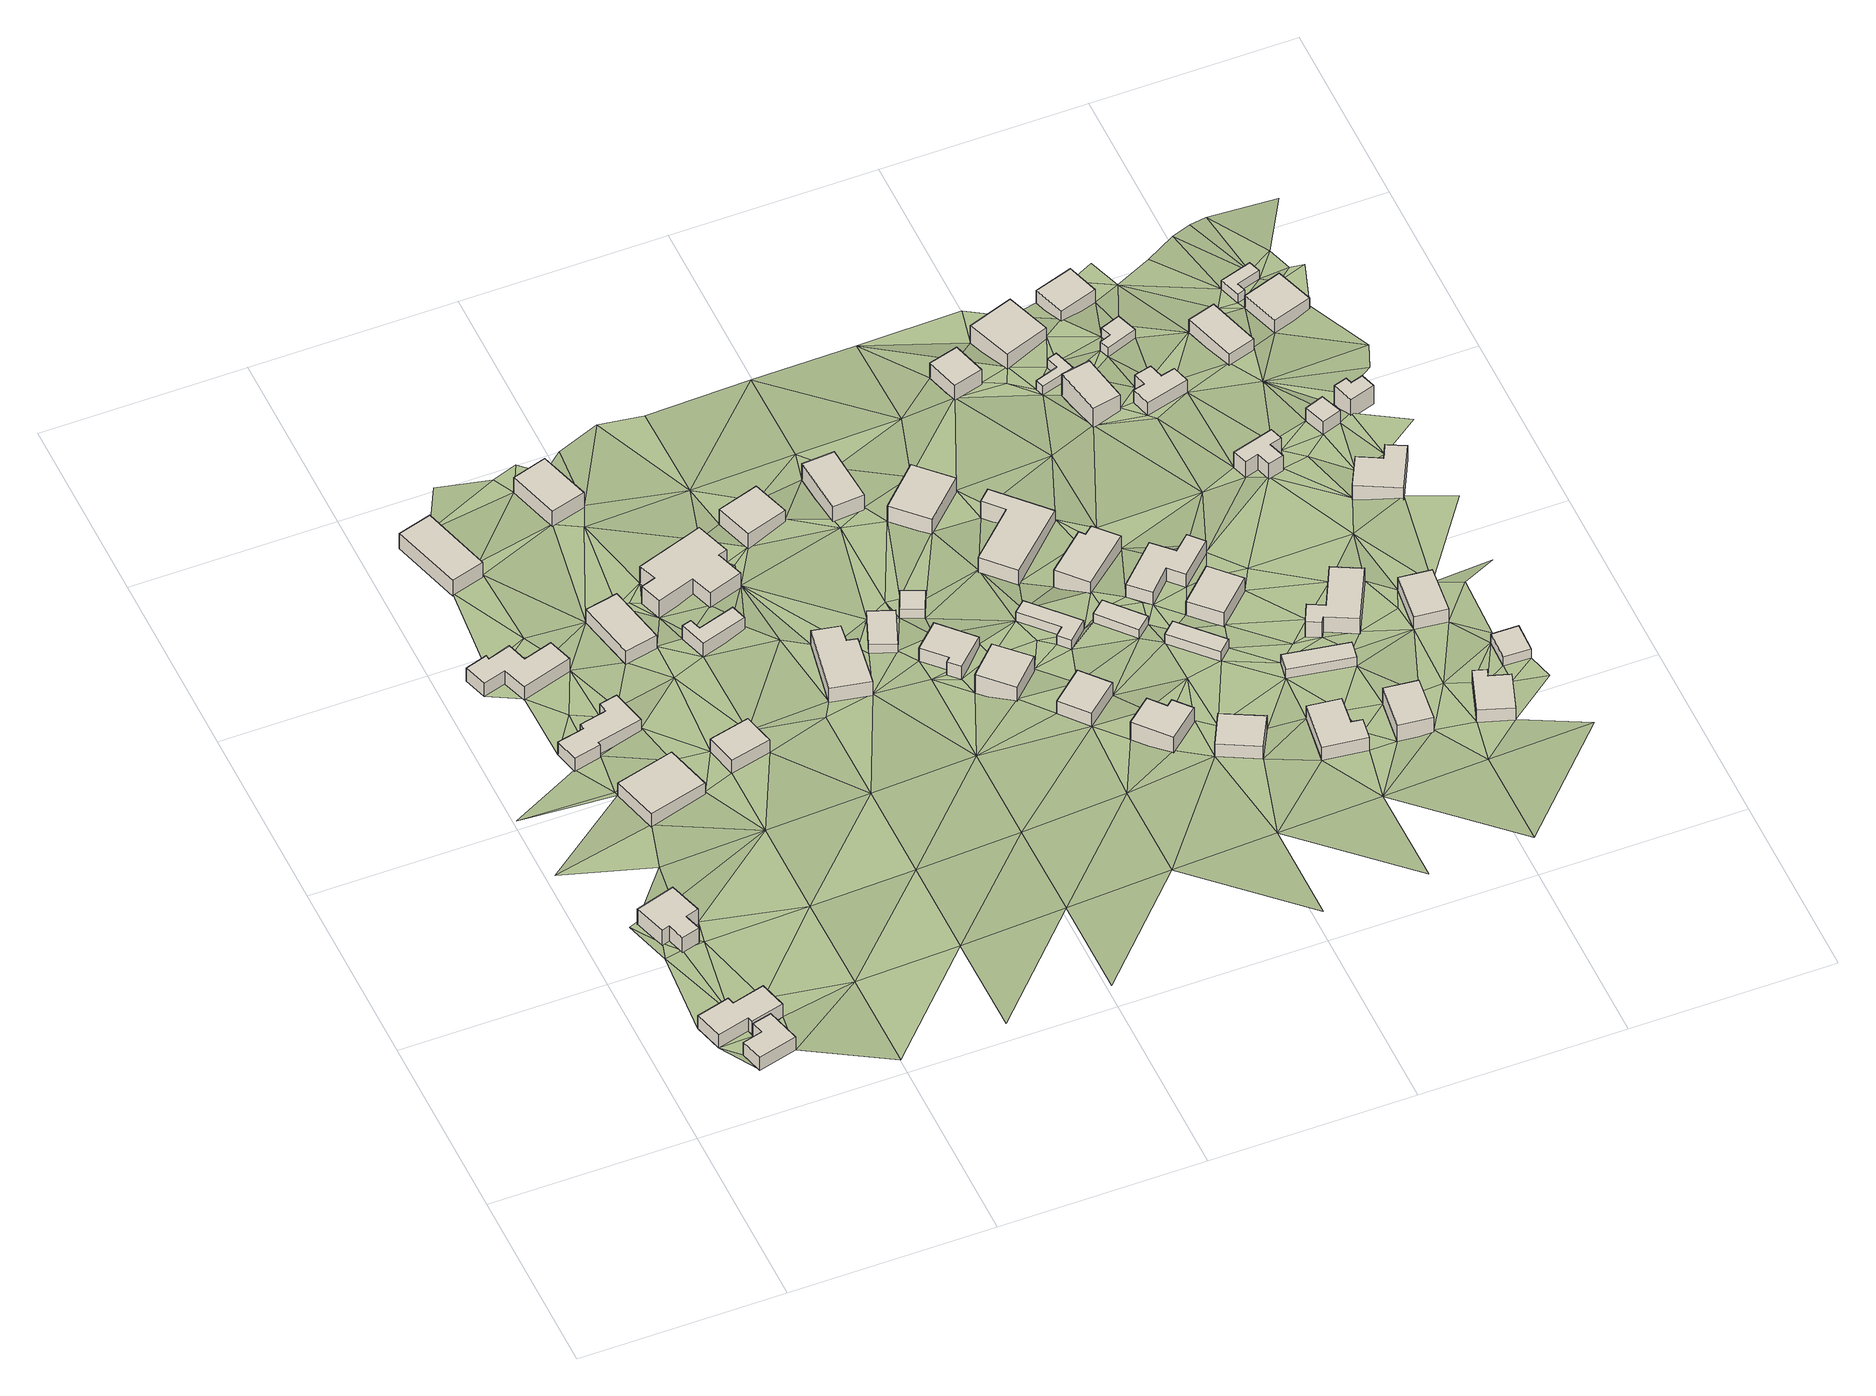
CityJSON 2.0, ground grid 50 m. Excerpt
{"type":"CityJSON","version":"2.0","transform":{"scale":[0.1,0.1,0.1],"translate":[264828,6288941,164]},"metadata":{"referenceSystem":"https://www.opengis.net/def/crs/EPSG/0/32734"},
"CityObjects":{
"building1":{"type":"Building","attributes":{"address":"Dove Lane Mamre 7347 Cape Town","building":"house","building:levels":"1","building_height":4.1,"roof_height":171.96,"ground_height":167.86,"plus_code":"4FRWFFP9+P8W"},"geometry":[{"type":"Solid","lod":"1","boundaries":[[[[0,1,2,3]],[[1,4,5,2]],[[4,6,7,5]],[[6,8,9,7]],[[8,10,11,9]],[[10,0,3,11]],[[3,2,5,7,9,11]],[[10,8,6,4,1,0]]]]}]},
"building2":{"type":"Building","attributes":{"address":"Dove Lane 7347 Cape Town","building":"house","building:levels":"1","building_height":4.1,"roof_height":171.96,"ground_height":167.86,"plus_code":"4FRWFFP9+Q8P"},"geometry":[{"type":"Solid","lod":"1","boundaries":[[[[12,13,14,15]],[[13,16,17,14]],[[16,18,19,17]],[[18,20,21,19]],[[20,22,23,21]],[[22,24,25,23]],[[24,26,27,25]],[[26,12,15,27]],[[15,14,17,19,21,23,25,27]],[[26,24,22,20,18,16,13,12]]]]}]},
"building3":{"type":"Building","attributes":{"address":"19 Enon Street Mamre 7347 Cape Town","building":"house","building:levels":"1","building_height":4.1,"roof_height":171.49,"ground_height":167.39,"plus_code":"4FRWFFP9+W83"},"geometry":[{"type":"Solid","lod":"1","boundaries":[[[[28,29,30,31]],[[29,32,33,30]],[[32,34,35,33]],[[34,36,37,35]],[[36,38,39,37]],[[38,40,41,39]],[[40,42,43,41]],[[42,28,31,43]],[[31,30,33,35,37,39,41,43]],[[42,40,38,36,34,32,29,28]]]]}]},
"building4":{"type":"Building","attributes":{"address":"41 Sand Street Mamre 7347 Cape Town","building":"house","building:levels":"1","building_height":4.1,"roof_height":169.41,"ground_height":165.31,"plus_code":"4FRWFFQ9+684"},"geometry":[{"type":"Solid","lod":"1","boundaries":[[[[44,45,46,47]],[[45,48,49,46]],[[48,50,51,49]],[[50,52,53,51]],[[52,54,55,53]],[[54,56,57,55]],[[56,58,59,57]],[[58,60,61,59]],[[60,62,63,61]],[[62,44,47,63]],[[47,46,49,51,53,55,57,59,61,63]],[[62,60,58,56,54,52,50,48,45,44]]]]}]},
"building5":{"type":"Building","attributes":{"address":"54 Enon Street Mamre 7347 Cape Town","building":"house","building:levels":"1","building_height":4.1,"roof_height":170.07,"ground_height":165.97,"plus_code":"4FRWFFQ9+29P"},"geometry":[{"type":"Solid","lod":"1","boundaries":[[[[64,65,66,67]],[[65,68,69,66]],[[68,70,71,69]],[[70,64,67,71]],[[67,66,69,71]],[[70,68,65,64]]]]}]},
"building6":{"type":"Building","attributes":{"address":"50 Acasia Street Mamre 7347 Cape Town","building":"house","building:levels":"1","building_height":4.1,"roof_height":169.56,"ground_height":165.46,"plus_code":"4FRWFFQ9+497"},"geometry":[{"type":"Solid","lod":"1","boundaries":[[[[72,73,74,75]],[[73,76,77,74]],[[76,78,79,77]],[[78,80,81,79]],[[80,82,83,81]],[[82,84,85,83]],[[84,86,87,85]],[[86,88,89,87]],[[88,90,91,89]],[[90,72,75,91]],[[75,74,77,79,81,83,85,87,89,91]],[[90,88,86,84,82,80,78,76,73,72]]]]}]},
"building7":{"type":"Building","attributes":{"address":"58 Sand Street Mamre 7347 Cape Town","building":"house","building:levels":"1","building_height":4.1,"roof_height":169.13,"ground_height":165.03,"plus_code":"4FRWFFQ9+88V"},"geometry":[{"type":"Solid","lod":"1","boundaries":[[[[92,93,94,95]],[[93,96,97,94]],[[96,98,99,97]],[[98,92,95,99]],[[95,94,97,99]],[[98,96,93,92]]]]}]},
"building8":{"type":"Building","attributes":{"address":"52 Enon Street Mamre 7347 Cape Town","building":"house","building:levels":"1","building_height":4.1,"roof_height":171.43,"ground_height":167.33,"plus_code":"4FRWFFQ9+3F3"},"geometry":[{"type":"Solid","lod":"1","boundaries":[[[[100,101,102,103]],[[101,104,105,102]],[[104,106,107,105]],[[106,100,103,107]],[[103,102,105,107]],[[106,104,101,100]]]]}]},
"building9":{"type":"Building","attributes":{"address":"39 Sand Street Mamre 7347 Cape Town","building":"house","building:levels":"1","building_height":4.1,"roof_height":170.27,"ground_height":166.17,"plus_code":"4FRWFFQ9+6C4"},"geometry":[{"type":"Solid","lod":"1","boundaries":[[[[108,109,110,111]],[[109,112,113,110]],[[112,114,115,113]],[[114,108,111,115]],[[111,110,113,115]],[[114,112,109,108]]]]}]},
"building10":{"type":"Building","attributes":{"address":"Mamre 7347 Cape Town","building":"house","building:levels":"1","building_height":4.1,"roof_height":169.81,"ground_height":165.71,"plus_code":"4FRWFFQ9+9C9"},"geometry":[{"type":"Solid","lod":"1","boundaries":[[[[116,117,118,119]],[[117,120,121,118]],[[120,122,123,121]],[[122,116,119,123]],[[119,118,121,123]],[[122,120,117,116]]]]}]},
"building11":{"type":"Building","attributes":{"building":"cabin","building:levels":"1","building_height":2.8,"roof_height":171.11,"ground_height":168.31,"plus_code":"4FRWFFQ9+5GF"},"geometry":[{"type":"Solid","lod":"1","boundaries":[[[[124,125,126,127]],[[125,128,129,126]],[[128,130,131,129]],[[130,132,133,131]],[[132,134,135,133]],[[134,124,127,135]],[[127,126,129,131,133,135]],[[134,132,130,128,125,124]]]]}]},
"building12":{"type":"Building","attributes":{"address":"37 Sand Street Mamre 7347 Cape Town","building":"house","building:levels":"1","building_height":4.1,"roof_height":171.67,"ground_height":167.57,"plus_code":"4FRWFFQ9+6GM"},"geometry":[{"type":"Solid","lod":"1","boundaries":[[[[136,137,138,139]],[[137,140,141,138]],[[140,142,143,141]],[[142,144,145,143]],[[144,146,147,145]],[[146,148,149,147]],[[148,150,151,149]],[[150,152,153,151]],[[152,154,155,153]],[[154,136,139,155]],[[139,138,141,143,145,147,149,151,153,155]],[[154,152,150,148,146,144,142,140,137,136]]]]}]},
"building13":{"type":"Building","attributes":{"address":"48 Enon Street Mamre 7347 Cape Town","building":"house","building:levels":"1","building_height":4.1,"roof_height":172.78,"ground_height":168.68,"plus_code":"4FRWFFQ9+3HQ"},"geometry":[{"type":"Solid","lod":"1","boundaries":[[[[156,157,158,159]],[[157,160,161,158]],[[160,162,163,161]],[[162,164,165,163]],[[164,166,167,165]],[[166,156,159,167]],[[159,158,161,163,165,167]],[[166,164,162,160,157,156]]]]}]},
"building14":{"type":"Building","attributes":{"building":"cabin","building:levels":"1","building_height":2.8,"roof_height":172.61,"ground_height":169.81,"plus_code":"4FRWFFQ9+4M6"},"geometry":[{"type":"Solid","lod":"1","boundaries":[[[[168,169,170,171]],[[169,172,173,170]],[[172,174,175,173]],[[174,168,171,175]],[[171,170,173,175]],[[174,172,169,168]]]]}]},
"building15":{"type":"Building","attributes":{"address":"35 Sand Street Mamre 7347 Cape Town","building":"house","building:levels":"1","building_height":4.1,"roof_height":171.67,"ground_height":167.57,"plus_code":"4FRWFFQ9+7JC"},"geometry":[{"type":"Solid","lod":"1","boundaries":[[[[176,177,178,179]],[[177,180,181,178]],[[180,182,183,181]],[[182,176,179,183]],[[179,178,181,183]],[[182,180,177,176]]]]}]},
"building16":{"type":"Building","attributes":{"address":"46 Enon Street Mamre 7347 Cape Town","building":"house","building:levels":"1","building_height":4.1,"roof_height":174.49,"ground_height":170.39,"plus_code":"4FRWFFQ9+3M9"},"geometry":[{"type":"Solid","lod":"1","boundaries":[[[[184,185,186,187]],[[185,188,189,186]],[[188,190,191,189]],[[190,192,193,191]],[[192,194,195,193]],[[194,184,187,195]],[[187,186,189,191,193,195]],[[194,192,190,188,185,184]]]]}]},
"building17":{"type":"Building","attributes":{"building":"cabin","building:levels":"1","building_height":2.8,"roof_height":172.61,"ground_height":169.81,"plus_code":"4FRWFFQ9+4MH"},"geometry":[{"type":"Solid","lod":"1","boundaries":[[[[196,197,198,199]],[[197,200,201,198]],[[200,202,203,201]],[[202,196,199,203]],[[199,198,201,203]],[[202,200,197,196]]]]}]},
"building18":{"type":"Building","attributes":{"address":"44 Enon Street Mamre 7347 Cape Town","building":"house","building:levels":"1","building_height":4.1,"roof_height":176.35,"ground_height":172.25,"plus_code":"4FRWFFQ9+2PG"},"geometry":[{"type":"Solid","lod":"1","boundaries":[[[[204,205,206,207]],[[205,208,209,206]],[[208,210,211,209]],[[210,204,207,211]],[[207,206,209,211]],[[210,208,205,204]]]]}]},
"building19":{"type":"Building","attributes":{"address":"42 Enon Street Mamre 7347 Cape Town","building":"house","building:levels":"1","building_height":4.1,"roof_height":176.69,"ground_height":172.59,"plus_code":"4FRWFFP9+XQ8"},"geometry":[{"type":"Solid","lod":"1","boundaries":[[[[212,213,214,215]],[[213,216,217,214]],[[216,218,219,217]],[[218,212,215,219]],[[215,214,217,219]],[[218,216,213,212]]]]}]},
"building20":{"type":"Building","attributes":{"address":"33 Sand Street Mamre 7347 Cape Town","building":"house","building:levels":"1","building_height":4.1,"roof_height":173.09,"ground_height":168.99,"plus_code":"4FRWFFQ9+7MH"},"geometry":[{"type":"Solid","lod":"1","boundaries":[[[[220,221,222,223]],[[221,224,225,222]],[[224,226,227,225]],[[226,220,223,227]],[[223,222,225,227]],[[226,224,221,220]]]]}]},
"building21":{"type":"Building","attributes":{"address":"40 Enon Street Mamre 7347 Cape Town","building":"house","building:levels":"1","building_height":4.1,"roof_height":178.17,"ground_height":174.07,"plus_code":"4FRWFFP9+WR8"},"geometry":[{"type":"Solid","lod":"1","boundaries":[[[[228,229,230,231]],[[229,232,233,230]],[[232,234,235,233]],[[234,236,237,235]],[[236,238,239,237]],[[238,228,231,239]],[[231,230,233,235,237,239]],[[238,236,234,232,229,228]]]]}]},
"building22":{"type":"Building","attributes":{"building":"cabin","building:levels":"1","building_height":2.8,"roof_height":175.05,"ground_height":172.25,"plus_code":"4FRWFFQ9+3Q5"},"geometry":[{"type":"Solid","lod":"1","boundaries":[[[[240,241,242,243]],[[241,244,245,242]],[[244,246,247,245]],[[246,248,249,247]],[[248,250,251,249]],[[250,240,243,251]],[[243,242,245,247,249,251]],[[250,248,246,244,241,240]]]]}]},
"building23":{"type":"Building","attributes":{"address":"53 Goedverwacht Street Mamre 7347 Cape Town","building":"house","building:levels":"1","building_height":4.1,"roof_height":173.98,"ground_height":169.88,"plus_code":"4FRWFFQ9+6QC"},"geometry":[{"type":"Solid","lod":"1","boundaries":[[[[252,253,254,255]],[[253,256,257,254]],[[256,258,259,257]],[[258,252,255,259]],[[255,254,257,259]],[[258,256,253,252]]]]}]},
"building24":{"type":"Building","attributes":{"address":"38 Enon Street Mamre 7347 Cape Town","building":"house","building:levels":"1","building_height":4.1,"roof_height":178.16,"ground_height":174.06,"plus_code":"4FRWFFP9+VVH"},"geometry":[{"type":"Solid","lod":"1","boundaries":[[[[260,261,262,263]],[[261,264,265,262]],[[264,266,267,265]],[[266,260,263,267]],[[263,262,265,267]],[[266,264,261,260]]]]}]},
"building25":{"type":"Building","attributes":{"address":"51 Goedverwacht Street Mamre 7347 Cape Town","building":"house","building:levels":"1","building_height":4.1,"roof_height":175.29,"ground_height":171.19,"plus_code":"4FRWFFQ9+5R2"},"geometry":[{"type":"Solid","lod":"1","boundaries":[[[[268,269,270,271]],[[269,272,273,270]],[[272,274,275,273]],[[274,276,277,275]],[[276,278,279,277]],[[278,268,271,279]],[[271,270,273,275,277,279]],[[278,276,274,272,269,268]]]]}]},
"building26":{"type":"Building","attributes":{"building":"cabin","building:levels":"1","building_height":2.8,"roof_height":176.56,"ground_height":173.76,"plus_code":"4FRWFFQ9+2VJ"},"geometry":[{"type":"Solid","lod":"1","boundaries":[[[[280,281,282,283]],[[281,284,285,282]],[[284,286,287,285]],[[286,280,283,287]],[[283,282,285,287]],[[286,284,281,280]]]]}]},
"building27":{"type":"Building","attributes":{"address":"49 Goedverwacht Street Mamre 7347 Cape Town","building":"house","building:levels":"1","building_height":4.1,"roof_height":176.6,"ground_height":172.5,"plus_code":"4FRWFFQ9+4V2"},"geometry":[{"type":"Solid","lod":"1","boundaries":[[[[288,289,290,291]],[[289,292,293,290]],[[292,294,295,293]],[[294,296,297,295]],[[296,298,299,297]],[[298,288,291,299]],[[291,290,293,295,297,299]],[[298,296,294,292,289,288]]]]}]},
"building28":{"type":"Building","attributes":{"building":"cabin","building:levels":"1","building_height":2.8,"roof_height":176.87,"ground_height":174.07,"plus_code":"4FRWFFP9+XWJ"},"geometry":[{"type":"Solid","lod":"1","boundaries":[[[[300,301,302,303]],[[301,304,305,302]],[[304,306,307,305]],[[306,300,303,307]],[[303,302,305,307]],[[306,304,301,300]]]]}]},
"building29":{"type":"Building","attributes":{"address":"36 Enon Street Mamre 7347 Cape Town","building":"house","building:levels":"1","building_height":4.1,"roof_height":179.14,"ground_height":175.04,"plus_code":"4FRWFFP9+VX4"},"geometry":[{"type":"Solid","lod":"1","boundaries":[[[[308,309,310,311]],[[309,312,313,310]],[[312,314,315,313]],[[314,316,317,315]],[[316,318,319,317]],[[318,308,311,319]],[[311,310,313,315,317,319]],[[318,316,314,312,309,308]]]]}]},
"building30":{"type":"Building","attributes":{"address":"47 Goedverwacht Street Mamre 7347 Cape Town","building":"house","building:levels":"1","building_height":4.1,"roof_height":177.86,"ground_height":173.76,"plus_code":"4FRWFFQ9+3W7"},"geometry":[{"type":"Solid","lod":"1","boundaries":[[[[320,321,322,323]],[[321,324,325,322]],[[324,326,327,325]],[[326,328,329,327]],[[328,330,331,329]],[[330,332,333,331]],[[332,334,335,333]],[[334,320,323,335]],[[323,322,325,327,329,331,333,335]],[[334,332,330,328,326,324,321,320]]]]}]},
"building31":{"type":"Building","attributes":{"address":"45 Goedverwacht Street Mamre 7347 Cape Town","building":"house","building:levels":"1","building_height":4.1,"roof_height":178.25,"ground_height":174.15,"plus_code":"4FRWFFQ9+2WH"},"geometry":[{"type":"Solid","lod":"1","boundaries":[[[[336,337,338,339]],[[337,340,341,338]],[[340,342,343,341]],[[342,336,339,343]],[[339,338,341,343]],[[342,340,337,336]]]]}]},
"building32":{"type":"Building","attributes":{"address":"31 Sand Street Mamre 7347 Cape Town","building":"house","building:levels":"1","building_height":4.1,"roof_height":173.49,"ground_height":169.39,"plus_code":"4FRWFFQ9+8VJ"},"geometry":[{"type":"Solid","lod":"1","boundaries":[[[[344,345,346,347]],[[345,348,349,346]],[[348,350,351,349]],[[350,344,347,351]],[[347,346,349,351]],[[350,348,345,344]]]]}]},
"building33":{"type":"Building","attributes":{"building":"cabin","building:levels":"1","building_height":2.8,"roof_height":177.44,"ground_height":174.64,"plus_code":"4FRWFFPC+W2C"},"geometry":[{"type":"Solid","lod":"1","boundaries":[[[[352,353,354,355]],[[353,356,357,354]],[[356,358,359,357]],[[358,352,355,359]],[[355,354,357,359]],[[358,356,353,352]]]]}]},
"building34":{"type":"Building","attributes":{"address":"34 Enon Street Mamre 7347 Cape Town","building":"house","building:levels":"1","building_height":4.1,"roof_height":180.25,"ground_height":176.15,"plus_code":"4FRWFFPC+R2X"},"geometry":[{"type":"Solid","lod":"1","boundaries":[[[[360,361,362,363]],[[361,364,365,362]],[[364,366,367,365]],[[366,360,363,367]],[[363,362,365,367]],[[366,364,361,360]]]]}]},
"building35":{"type":"Building","attributes":{"building":"cabin","building:levels":"1","building_height":2.8,"roof_height":172.19,"ground_height":169.39,"plus_code":"4FRWFFQ9+8W5"},"geometry":[{"type":"Solid","lod":"1","boundaries":[[[[368,369,370,371]],[[369,372,373,370]],[[372,374,375,373]],[[374,376,377,375]],[[376,378,379,377]],[[378,368,371,379]],[[371,370,373,375,377,379]],[[378,376,374,372,369,368]]]]}]},
"building36":{"type":"Building","attributes":{"address":"43 Goedverwacht Street Mamre 7347 Cape Town","building":"house","building:levels":"1","building_height":4.1,"roof_height":179.54,"ground_height":175.44,"plus_code":"4FRWFFPC+X36"},"geometry":[{"type":"Solid","lod":"1","boundaries":[[[[380,381,382,383]],[[381,384,385,382]],[[384,386,387,385]],[[386,388,389,387]],[[388,390,391,389]],[[390,392,393,391]],[[392,394,395,393]],[[394,380,383,395]],[[383,382,385,387,389,391,393,395]],[[394,392,390,388,386,384,381,380]]]]}]},
"building37":{"type":"Building","attributes":{"address":"29 Sand Street Mamre 7347 Cape Town","building":"house","building:levels":"1","building_height":4.1,"roof_height":173.49,"ground_height":169.39,"plus_code":"4FRWFFQ9+9W7"},"geometry":[{"type":"Solid","lod":"1","boundaries":[[[[396,397,398,399]],[[397,400,401,398]],[[400,402,403,401]],[[402,396,399,403]],[[399,398,401,403]],[[402,400,397,396]]]]}]},
"building38":{"type":"Building","attributes":{"address":"38 Lord Caledon Street Mamre 7347 Cape Town","building":"house","building:levels":"1","building_height":4.1,"roof_height":176.28,"ground_height":172.18,"plus_code":"4FRWFFQ9+7X6"},"geometry":[{"type":"Solid","lod":"1","boundaries":[[[[404,405,406,407]],[[405,408,409,406]],[[408,410,411,409]],[[410,404,407,411]],[[407,406,409,411]],[[410,408,405,404]]]]}]},
"building39":{"type":"Building","attributes":{"address":"32 Enon Street Mamre 7347 Cape Town","building":"house","building:levels":"1","building_height":4.1,"roof_height":180.25,"ground_height":176.15,"plus_code":"4FRWFFPC+R4G"},"geometry":[{"type":"Solid","lod":"1","boundaries":[[[[412,413,414,415]],[[413,416,417,414]],[[416,418,419,417]],[[418,420,421,419]],[[420,422,423,421]],[[422,412,415,423]],[[415,414,417,419,421,423]],[[422,420,418,416,413,412]]]]}]},
"building40":{"type":"Building","attributes":{"address":"36 Lord Caledon Street Mamre 7347 Cape Town","building":"house","building:levels":"1","building_height":4.1,"roof_height":176.28,"ground_height":172.18,"plus_code":"4FRWFFQC+723"},"geometry":[{"type":"Solid","lod":"1","boundaries":[[[[424,425,426,427]],[[425,428,429,426]],[[428,430,431,429]],[[430,432,433,431]],[[432,434,435,433]],[[434,436,437,435]],[[436,438,439,437]],[[438,424,427,439]],[[427,426,429,431,433,435,437,439]],[[438,436,434,432,430,428,425,424]]]]}]},
"building41":{"type":"Building","attributes":{"address":"41 Goedverwacht Street Mamre 7347 Cape Town","building":"house","building:levels":"1","building_height":4.1,"roof_height":179.54,"ground_height":175.44,"plus_code":"4FRWFFPC+W4V"},"geometry":[{"type":"Solid","lod":"1","boundaries":[[[[440,441,442,443]],[[441,444,445,442]],[[444,446,447,445]],[[446,440,443,447]],[[443,442,445,447]],[[446,444,441,440]]]]}]},
"building42":{"type":"Building","attributes":{"address":"39 Lord Caledon Street Mamre 7347 Cape Town","building":"house","building:levels":"1","building_height":4.1,"roof_height":178.28,"ground_height":174.18,"plus_code":"4FRWFFQC+43R"},"geometry":[{"type":"Solid","lod":"1","boundaries":[[[[448,449,450,451]],[[449,452,453,450]],[[452,454,455,453]],[[454,456,457,455]],[[456,458,459,457]],[[458,460,461,459]],[[460,462,463,461]],[[462,448,451,463]],[[451,450,453,455,457,459,461,463]],[[462,460,458,456,454,452,449,448]]]]}]},
"building43":{"type":"Building","attributes":{"address":"27 Sand Street Mamre 7347 Cape Town","building":"house","building:levels":"1","building_height":4.1,"roof_height":173.21,"ground_height":169.11,"plus_code":"4FRWFFQ9+9XG"},"geometry":[{"type":"Solid","lod":"1","boundaries":[[[[464,465,466,467]],[[465,468,469,466]],[[468,470,471,469]],[[470,464,467,471]],[[467,466,469,471]],[[470,468,465,464]]]]}]},
"building44":{"type":"Building","attributes":{"building":"cabin","building:levels":"1","building_height":2.8,"roof_height":173.47,"ground_height":170.67,"plus_code":"4FRWFFQC+82C"},"geometry":[{"type":"Solid","lod":"1","boundaries":[[[[472,473,474,475]],[[473,476,477,474]],[[476,478,479,477]],[[478,480,481,479]],[[480,482,483,481]],[[482,472,475,483]],[[475,474,477,479,481,483]],[[482,480,478,476,473,472]]]]}]},
"building45":{"type":"Building","attributes":{"building":"cabin","building:levels":"1","building_height":2.8,"roof_height":180.48,"ground_height":177.68,"plus_code":"4FRWFFPC+V57"},"geometry":[{"type":"Solid","lod":"1","boundaries":[[[[484,485,486,487]],[[485,488,489,486]],[[488,490,491,489]],[[490,484,487,491]],[[487,486,489,491]],[[490,488,485,484]]]]}]},
"building46":{"type":"Building","attributes":{"address":"32 Goedverwacht Street Mamre 7347 Cape Town","building":"house","building:levels":"1","building_height":4.1,"roof_height":178.73,"ground_height":174.63,"plus_code":"4FRWFFQC+35J"},"geometry":[{"type":"Solid","lod":"1","boundaries":[[[[492,493,494,495]],[[493,496,497,494]],[[496,498,499,497]],[[498,500,501,499]],[[500,502,503,501]],[[502,492,495,503]],[[495,494,497,499,501,503]],[[502,500,498,496,493,492]]]]}]},
"building47":{"type":"Building","attributes":{"address":"34 Lord Caledon Street Mamre 7347 Cape Town","building":"house","building:levels":"1","building_height":4.1,"roof_height":176.34,"ground_height":172.24,"plus_code":"4FRWFFQC+73Q"},"geometry":[{"type":"Solid","lod":"1","boundaries":[[[[504,505,506,507]],[[505,508,509,506]],[[508,510,511,509]],[[510,504,507,511]],[[507,506,509,511]],[[510,508,505,504]]]]}]},
"building48":{"type":"Building","attributes":{"address":"Mamre 7347 Cape Town","building":"yes","building:levels":"1","building_height":4.1,"roof_height":178.28,"ground_height":174.18,"plus_code":"4FRWFFQC+548"},"geometry":[{"type":"Solid","lod":"1","boundaries":[[[[512,513,514,515]],[[513,516,517,514]],[[516,518,519,517]],[[518,512,515,519]],[[515,514,517,519]],[[518,516,513,512]]]]}]},
"building49":{"type":"Building","attributes":{"address":"Lord Caledon Street Mamre 7347 Cape Town","building":"house","building:levels":"1","building_height":4.1,"roof_height":179.54,"ground_height":175.44,"plus_code":"4FRWFFQC+55F"},"geometry":[{"type":"Solid","lod":"1","boundaries":[[[[520,521,522,523]],[[521,524,525,522]],[[524,526,527,525]],[[526,528,529,527]],[[528,530,531,529]],[[530,520,523,531]],[[523,522,525,527,529,531]],[[530,528,526,524,521,520]]]]}]},
"building50":{"type":"Building","attributes":{"building":"cabin","building:levels":"1","building_height":2.8,"roof_height":175.04,"ground_height":172.24,"plus_code":"4FRWFFQC+84G"},"geometry":[{"type":"Solid","lod":"1","boundaries":[[[[532,533,534,535]],[[533,536,537,534]],[[536,538,539,537]],[[538,540,541,539]],[[540,542,543,541]],[[542,532,535,543]],[[535,534,537,539,541,543]],[[542,540,538,536,533,532]]]]}]},
"building51":{"type":"Building","attributes":{"address":"32 Lord Caledon Street Mamre 7347 Cape Town","building":"house","building:levels":"1","building_height":4.1,"roof_height":176.34,"ground_height":172.24,"plus_code":"4FRWFFQC+75R"},"geometry":[{"type":"Solid","lod":"1","boundaries":[[[[544,545,546,547]],[[545,548,549,546]],[[548,550,551,549]],[[550,544,547,551]],[[547,546,549,551]],[[550,548,545,544]]]]}]},
"terrain1":{"type":"TINRelief","geometry":[{"type":"CompositeSurface","lod":"1","boundaries":[[[10,13,552]],[[6,13,10]],[[13,6,16]],[[553,12,26]],[[6,10,8]],[[16,6,18]],[[554,553,555]],[[4,18,6]],[[556,553,26]],[[557,554,555]],[[555,553,556]],[[22,26,24]],[[558,555,556]],[[20,18,4]],[[26,559,556]],[[4,1,20]],[[22,559,26]],[[556,559,560]],[[561,560,562]],[[559,562,560]],[[34,563,557]],[[564,563,565]],[[1,566,20]],[[566,22,20]],[[564,565,68]],[[567,568,569]],[[1,570,566]],[[569,568,68]],[[571,559,22]],[[559,571,562]],[[572,34,562]],[[571,22,566]],[[563,34,572]],[[573,567,569]],[[574,575,58]],[[80,78,82]],[[576,574,82]],[[572,565,563]],[[78,576,82]],[[577,578,579]],[[580,569,68]],[[562,571,572]],[[573,569,580]],[[570,581,566]],[[576,78,73]],[[582,573,583]],[[578,584,579]],[[585,574,576]],[[579,584,586]],[[73,78,76]],[[565,572,587]],[[578,588,589]],[[585,576,73]],[[583,573,580]],[[578,589,584]],[[585,73,72]],[[584,590,586]],[[571,566,591]],[[104,580,587]],[[106,587,572]],[[104,583,580]],[[584,589,112]],[[592,585,72]],[[589,585,112]],[[106,104,587]],[[593,93,590]],[[112,590,584]],[[581,591,566]],[[583,594,72]],[[572,571,595]],[[112,585,592]],[[583,104,594]],[[572,100,106]],[[592,72,594]],[[593,590,596]],[[593,122,93]],[[591,595,571]],[[101,594,104]],[[590,112,596]],[[597,598,93]],[[595,100,572]],[[592,594,599]],[[581,600,601]],[[597,93,122]],[[593,596,122]],[[101,124,594]],[[594,124,599]],[[112,109,602]],[[136,109,599]],[[596,112,602]],[[603,101,100]],[[124,134,599]],[[136,604,109]],[[599,134,136]],[[605,591,581]],[[109,604,150]],[[136,154,604]],[[603,100,595]],[[154,150,604]],[[136,134,132]],[[150,602,109]],[[606,597,122]],[[154,152,150]],[[124,101,607]],[[603,608,101]],[[609,136,132]],[[601,605,581]],[[610,596,602]],[[606,122,120]],[[132,130,611]],[[612,595,591]],[[101,608,607]],[[613,136,609]],[[132,611,609]],[[607,614,124]],[[603,595,615]],[[616,602,150]],[[617,120,610]],[[612,591,605]],[[603,615,608]],[[618,609,611]],[[618,611,614]],[[602,619,610]],[[612,615,595]],[[608,166,607]],[[614,607,618]],[[601,620,621]],[[617,610,622]],[[607,166,618]],[[602,616,619]],[[618,623,624]],[[625,624,623]],[[164,618,166]],[[622,610,619]],[[605,601,626]],[[623,618,627]],[[627,616,625]],[[625,623,627]],[[628,615,174]],[[628,164,162]],[[612,629,615]],[[627,182,616]],[[172,618,164]],[[615,630,174]],[[182,619,616]],[[164,628,172]],[[630,615,190]],[[172,628,174]],[[615,629,190]],[[621,626,601]],[[612,605,212]],[[622,619,631]],[[629,612,210]],[[627,618,632]],[[619,182,180]],[[172,632,618]],[[190,629,192]],[[210,612,633]],[[192,629,194]],[[194,629,184]],[[629,210,184]],[[190,188,630]],[[626,212,605]],[[169,630,197]],[[172,169,634]],[[197,630,188]],[[218,633,612]],[[632,635,627]],[[169,197,634]],[[612,212,218]],[[632,172,634]],[[184,210,636]],[[197,196,634]],[[637,619,180]],[[188,200,197]],[[619,638,631]],[[635,226,180]],[[639,184,636]],[[640,635,632]],[[640,226,635]],[[258,634,196]],[[626,621,264]],[[200,188,246]],[[216,633,218]],[[634,258,632]],[[180,226,637]],[[639,246,188]],[[238,212,626]],[[641,642,621]],[[619,637,638]],[[633,216,643]],[[246,639,636]],[[632,644,640]],[[196,202,645]],[[200,646,202]],[[647,238,626]],[[643,648,636]],[[621,642,264]],[[632,258,644]],[[648,246,636]],[[196,645,258]],[[646,200,246]],[[637,226,224]],[[626,264,647]],[[212,238,649]],[[648,643,250]],[[643,216,240]],[[649,213,212]],[[202,646,645]],[[643,240,250]],[[648,248,246]],[[648,250,248]],[[246,244,646]],[[258,650,644]],[[224,644,650]],[[651,646,244]],[[280,216,213]],[[652,647,264]],[[653,654,649]],[[240,216,280]],[[655,637,224]],[[656,213,649]],[[264,642,266]],[[646,274,645]],[[655,638,637]],[[651,244,298]],[[286,241,240]],[[649,654,656]],[[264,261,652]],[[657,244,241]],[[286,240,280]],[[654,652,656]],[[650,655,224]],[[244,657,298]],[[658,645,274]],[[274,646,659]],[[241,286,284]],[[660,280,213]],[[213,656,660]],[[652,261,656]],[[309,266,642]],[[284,657,241]],[[298,661,651]],[[642,662,663]],[[274,272,658]],[[642,663,309]],[[664,638,655]],[[261,665,656]],[[657,284,321]],[[281,280,660]],[[661,666,651]],[[284,281,667]],[[650,658,668]],[[667,321,284]],[[660,656,665]],[[260,266,308]],[[660,304,281]],[[308,266,309]],[[260,352,261]],[[668,655,650]],[[304,324,281]],[[281,324,667]],[[669,657,321]],[[667,324,321]],[[665,261,352]],[[670,658,272]],[[342,324,304]],[[661,671,672]],[[661,672,666]],[[352,260,308]],[[309,663,312]],[[272,666,670]],[[350,664,655]],[[673,666,672]],[[342,304,674]],[[674,304,675]],[[321,320,669]],[[324,342,328]],[[668,658,670]],[[350,655,668]],[[358,675,665]],[[673,672,669]],[[324,328,326]],[[352,358,665]],[[673,670,666]],[[352,308,318]],[[360,312,663]],[[342,676,328]],[[675,677,674]],[[316,314,318]],[[350,678,664]],[[358,677,675]],[[679,669,320]],[[360,314,312]],[[360,663,680]],[[679,320,334]],[[366,318,314]],[[352,318,353]],[[328,676,681]],[[669,682,673]],[[396,664,678]],[[314,360,366]],[[683,684,663]],[[673,685,670]],[[686,687,668]],[[388,674,677]],[[670,368,668]],[[677,358,392]],[[684,680,663]],[[688,674,388]],[[353,318,366]],[[679,682,669]],[[368,686,668]],[[664,396,689]],[[676,688,690]],[[676,690,681]],[[392,358,356]],[[677,392,390]],[[687,691,678]],[[390,388,677]],[[691,687,686]],[[673,682,685]],[[678,691,396]],[[685,368,670]],[[679,681,682]],[[692,353,366]],[[378,691,686]],[[368,378,686]],[[394,392,693]],[[688,388,384]],[[384,690,688]],[[693,392,356]],[[685,410,368]],[[680,684,694]],[[378,374,691]],[[695,692,680]],[[384,388,386]],[[440,356,353]],[[696,368,410]],[[378,376,374]],[[694,695,680]],[[402,689,396]],[[697,681,690]],[[353,692,440]],[[691,374,698]],[[681,449,682]],[[693,356,440]],[[684,683,699]],[[684,700,694]],[[701,685,682]],[[702,696,410]],[[685,424,703]],[[695,440,692]],[[698,374,372]],[[424,685,701]],[[695,694,422]],[[697,449,681]],[[704,690,384]],[[703,424,438]],[[693,440,705]],[[434,702,703]],[[482,372,696]],[[448,701,682]],[[693,705,706]],[[703,438,434]],[[482,696,702]],[[682,449,448]],[[402,698,707]],[[684,699,700]],[[698,372,478]],[[697,690,704]],[[434,438,436]],[[472,702,434]],[[695,441,440]],[[402,707,470]],[[422,485,695]],[[482,702,472]],[[372,482,478]],[[384,706,704]],[[705,440,446]],[[698,478,707]],[[425,424,701]],[[446,706,705]],[[708,420,418]],[[422,420,485]],[[701,448,425]],[[472,434,432]],[[485,441,695]],[[449,697,709]],[[488,420,708]],[[704,706,446]],[[480,478,482]],[[710,708,700]],[[488,485,420]],[[432,430,428]],[[472,432,473]],[[707,478,465]],[[425,448,711]],[[490,488,708]],[[446,444,704]],[[485,712,441]],[[713,697,704]],[[697,713,714]],[[465,478,476]],[[490,708,710]],[[715,714,716]],[[712,717,441]],[[484,712,485]],[[510,432,428]],[[441,717,444]],[[716,714,718]],[[473,432,510]],[[428,425,719]],[[713,718,714]],[[465,476,720]],[[473,510,476]],[[721,704,444]],[[722,425,711]],[[468,465,720]],[[713,704,721]],[[711,716,518]],[[510,428,719]],[[512,716,718]],[[468,720,723]],[[476,510,720]],[[502,718,713]],[[425,722,719]],[[724,444,717]],[[716,512,518]],[[518,722,711]],[[512,718,502]],[[725,721,444]],[[720,510,726]],[[502,513,512]],[[722,727,719]],[[516,722,518]],[[728,729,502]],[[513,502,729]],[[508,726,510]],[[722,516,530]],[[730,720,533]],[[720,726,533]],[[516,513,530]],[[727,722,550]],[[513,729,731]],[[530,732,722]],[[530,513,731]],[[508,727,548]],[[726,508,548]],[[548,727,550]],[[729,733,731]],[[726,536,533]],[[548,536,726]],[[722,732,734]],[[730,533,735]],[[736,550,722]],[[732,737,738]],[[538,536,548]],[[734,736,722]],[[735,533,532]],[[538,542,540]],[[548,739,538]],[[532,740,735]],[[542,538,739]],[[741,550,736]],[[742,740,532]],[[743,532,542]],[[744,542,739]],[[532,743,742]],[[743,542,744]],[[739,741,745]],[[739,745,744]],[[742,743,746]]]}]}
},
"vertices":[
[192,102,39],[289,127,39],[289,127,80],[192,102,80],[266,213,39],[266,213,80],[218,201,39],[218,201,80],[226,171,39],[226,171,80],[177,158,39],[177,158,80],
[117,270,39],[136,199,39],[136,199,80],[117,270,80],[215,220,39],[215,220,80],[218,208,39],[218,208,80],[301,229,39],[301,229,80],[283,296,39],[283,296,80],[203,275,39],[203,275,80],[198,292,39],[198,292,80],
[224,514,26],[211,556,26],[211,556,75],[224,514,75],[244,566,26],[244,566,75],[219,648,26],[219,648,75],[122,618,26],[122,618,75],[147,538,26],[147,538,75],[166,544,26],[166,544,75],[179,501,26],[179,501,75],
[287,1381,12],[268,1441,12],[268,1441,54],[287,1381,54],[196,1419,12],[196,1419,54],[181,1468,12],[181,1468,54],[124,1450,12],[124,1450,54],[123,1461,12],[123,1461,54],[68,1444,12],[68,1444,54],[86,1386,12],[86,1386,54],[142,1403,12],[142,1403,54],[162,1342,12],[162,1342,54],
[411,917,20],[380,1032,20],[380,1032,61],[411,917,61],[235,993,20],[235,993,61],[266,879,20],[266,879,61],
[338,1239,15],[293,1229,15],[293,1229,56],[338,1239,56],[298,1205,15],[298,1205,56],[230,1190,15],[230,1190,56],[233,1176,15],[233,1176,56],[165,1161,15],[165,1161,56],[179,1101,15],[179,1101,56],[247,1116,15],[247,1116,56],[245,1125,15],[245,1125,56],[359,1151,15],[359,1151,56],
[226,1722,2],[175,1897,2],[175,1897,51],[226,1722,51],[92,1873,2],[92,1873,51],[144,1698,2],[144,1698,51],
[587,969,33],[568,1047,33],[568,1047,74],[587,969,74],[468,1023,33],[468,1023,74],[486,945,33],[486,945,74],
[486,1361,22],[455,1511,22],[455,1511,63],[486,1361,63],[373,1494,22],[373,1494,63],[405,1344,22],[405,1344,63],
[423,1795,10],[509,1820,10],[509,1820,58],[423,1795,58],[470,1948,10],[470,1948,58],[385,1922,10],[385,1922,58],
[567,1293,28],[681,1328,28],[681,1328,71],[567,1293,71],[669,1367,28],[669,1367,71],[578,1339,28],[578,1339,71],[569,1367,28],[569,1367,71],[546,1360,28],[546,1360,71],
[526,1443,22],[620,1474,22],[620,1474,77],[526,1443,77],[638,1421,22],[638,1421,77],[723,1449,22],[723,1449,77],[700,1517,22],[700,1517,77],[722,1524,22],[722,1524,77],[693,1610,22],[693,1610,77],[528,1554,22],[528,1554,77],[544,1509,22],[544,1509,77],[508,1497,22],[508,1497,77],
[760,1047,43],[857,1029,43],[857,1029,88],[760,1047,88],[877,1159,43],[877,1159,88],[852,1165,43],[852,1165,88],[858,1209,43],[858,1209,88],[792,1222,43],[792,1222,88],
[952,1112,58],[988,1206,58],[988,1206,86],[952,1112,86],[929,1229,58],[929,1229,86],[893,1135,58],[893,1135,86],
[783,1549,29],[886,1582,29],[886,1582,77],[783,1549,77],[856,1674,29],[856,1674,77],[754,1642,29],[754,1642,77],
[1047,979,64],[1117,1045,64],[1117,1045,105],[1047,979,105],[1043,1123,64],[1043,1123,105],[983,1066,64],[983,1066,105],[1033,1014,64],[1033,1014,105],[1022,1004,64],[1022,1004,105],
[1019,1257,58],[996,1205,58],[996,1205,86],[1019,1257,86],[1048,1182,58],[1048,1182,86],[1071,1235,58],[1071,1235,86],
[1128,859,64],[1199,929,64],[1199,929,123],[1128,859,123],[1128,1000,64],[1128,1000,123],[1058,930,64],[1058,930,123],
[1246,719,86],[1324,786,86],[1324,786,127],[1246,719,127],[1268,851,86],[1268,851,127],[1190,784,86],[1190,784,127],
[980,1539,38],[1058,1545,38],[1058,1545,91],[980,1539,91],[1048,1689,38],[1048,1689,91],[969,1684,38],[969,1684,91],
[1377,570,86],[1453,635,86],[1453,635,142],[1377,570,142],[1417,676,86],[1417,676,142],[1402,663,86],[1402,663,142],[1369,702,86],[1369,702,142],[1308,650,86],[1308,650,142],
[1297,951,82],[1345,995,82],[1345,995,111],[1297,951,111],[1246,1102,82],[1246,1102,111],[1218,1077,82],[1218,1077,111],[1293,996,82],[1293,996,111],[1272,977,82],[1272,977,111],
[1162,1412,50],[1259,1505,50],[1259,1505,100],[1162,1412,100],[1184,1581,50],[1184,1581,100],[1088,1487,50],[1088,1487,100],
[1590,550,101],[1494,599,101],[1494,599,142],[1590,550,142],[1452,518,101],[1452,518,142],[1547,469,101],[1547,469,142],
[1272,1186,59],[1415,1319,59],[1415,1319,113],[1272,1186,113],[1305,1436,59],[1305,1436,113],[1276,1409,59],[1276,1409,113],[1318,1364,59],[1318,1364,113],[1205,1257,59],[1205,1257,113],
[1440,909,98],[1474,939,98],[1474,939,126],[1440,909,126],[1400,1023,98],[1400,1023,126],[1366,993,98],[1366,993,126],
[1397,1080,72],[1513,1182,72],[1513,1182,126],[1397,1080,126],[1465,1235,72],[1465,1235,126],[1444,1217,72],[1444,1217,126],[1433,1230,72],[1433,1230,126],[1338,1146,72],[1338,1146,126],
[1577,775,98],[1608,804,98],[1608,804,129],[1577,775,129],[1516,902,98],[1516,902,129],[1485,873,98],[1485,873,129],
[1677,536,110],[1660,408,110],[1660,408,151],[1677,536,151],[1767,394,110],[1767,394,151],[1775,450,110],[1775,450,151],[1748,454,110],[1748,454,151],[1757,526,110],[1757,526,151],
[1557,1129,98],[1461,1034,98],[1461,1034,139],[1557,1129,139],[1507,988,98],[1507,988,139],[1561,1044,98],[1561,1044,139],[1594,1009,98],[1594,1009,139],[1674,1084,98],[1674,1084,139],[1642,1119,98],[1642,1119,139],[1603,1083,98],[1603,1083,139],
[1624,868,98],[1707,947,98],[1707,947,142],[1624,868,142],[1644,1013,98],[1644,1013,142],[1561,933,98],[1561,933,142],
[1367,1764,46],[1439,1784,46],[1439,1784,95],[1367,1764,95],[1415,1867,46],[1415,1867,95],[1343,1847,46],[1343,1847,95],
[1684,667,106],[1842,640,106],[1842,640,134],[1684,667,134],[1850,686,106],[1850,686,134],[1692,713,106],[1692,713,134],
[1833,395,110],[1916,385,110],[1916,385,162],[1833,395,162],[1930,500,110],[1930,500,162],[1848,510,110],[1848,510,162],
[1547,1696,54],[1630,1722,54],[1630,1722,82],[1547,1696,82],[1613,1776,54],[1613,1776,82],[1588,1768,54],[1588,1768,82],[1598,1737,54],[1598,1737,82],[1540,1718,54],[1540,1718,82],
[1887,725,106],[1955,859,106],[1955,859,155],[1887,725,155],[1885,894,106],[1885,894,155],[1834,792,106],[1834,792,155],[1795,811,106],[1795,811,155],[1772,764,106],[1772,764,155],[1806,747,106],[1806,747,155],[1814,762,106],[1814,762,155],
[1468,1914,39],[1508,1804,39],[1508,1804,95],[1468,1914,95],[1618,1843,39],[1618,1843,95],[1579,1953,39],[1579,1953,95],
[1608,1558,54],[1678,1571,54],[1678,1571,123],[1608,1558,123],[1656,1692,54],[1656,1692,123],[1585,1679,54],[1585,1679,123],
[2011,368,122],[2092,341,122],[2092,341,162],[2011,368,162],[2124,437,122],[2124,437,162],[2074,453,122],[2074,453,162],[2080,471,122],[2080,471,162],[2049,481,122],[2049,481,162],
[1724,1526,82],[1830,1555,82],[1830,1555,123],[1724,1526,123],[1818,1598,82],[1818,1598,123],[1783,1589,82],[1783,1589,123],[1773,1625,82],[1773,1625,123],[1730,1614,82],[1730,1614,123],[1739,1581,82],[1739,1581,123],[1711,1574,82],[1711,1574,123],
[1996,684,114],[2076,675,114],[2076,675,155],[1996,684,155],[2089,797,114],[2089,797,155],[2010,806,114],[2010,806,155],
[1832,1300,93],[1844,1263,93],[1844,1263,143],[1832,1300,143],[1877,1273,93],[1877,1273,143],[1888,1237,93],[1888,1237,143],[1927,1248,93],[1927,1248,143],[1914,1289,93],[1914,1289,143],[1944,1298,93],[1944,1298,143],[1934,1330,93],[1934,1330,143],
[1668,1878,51],[1762,1908,51],[1762,1908,92],[1668,1878,92],[1737,1987,51],[1737,1987,92],[1643,1957,51],[1643,1957,92],
[1719,1734,67],[1795,1762,67],[1795,1762,95],[1719,1734,95],[1777,1813,67],[1777,1813,95],[1728,1795,67],[1728,1795,95],[1738,1769,67],[1738,1769,95],[1710,1758,67],[1710,1758,95],
[2193,561,137],[2127,562,137],[2127,562,165],[2193,561,165],[2125,488,137],[2125,488,165],[2191,486,137],[2191,486,165],
[2029,1104,102],[2130,1053,102],[2130,1053,147],[2029,1104,147],[2188,1165,102],[2188,1165,147],[2143,1188,102],[2143,1188,147],[2125,1152,102],[2125,1152,147],[2069,1181,102],[2069,1181,147],
[1944,1589,82],[2012,1610,82],[2012,1610,123],[1944,1589,123],[1972,1740,82],[1972,1740,123],[1904,1719,82],[1904,1719,123],
[2047,1306,102],[2095,1323,102],[2095,1323,143],[2047,1306,143],[2075,1376,102],[2075,1376,143],[2028,1359,102],[2028,1359,143],
[2124,1332,95],[2187,1352,95],[2187,1352,155],[2124,1332,155],[2175,1389,95],[2175,1389,155],[2145,1380,95],[2145,1380,155],[2140,1396,95],[2140,1396,155],[2107,1386,95],[2107,1386,155],
[2098,1834,82],[2020,1810,82],[2020,1810,110],[2098,1834,110],[2036,1757,82],[2036,1757,110],[2056,1763,82],[2056,1763,110],[2049,1786,82],[2049,1786,110],[2108,1804,82],[2108,1804,110],
[2172,1675,82],[2140,1769,82],[2140,1769,123],[2172,1675,123],[2045,1737,82],[2045,1737,123],[2076,1643,82],[2076,1643,123],
[192,102,42],[134,492,34],[102,615,28],[147,538,34],[179,501,34],[122,618,34],[166,544,34],[233,505,34],[224,514,34],[211,556,34],[244,566,34],[233,755,26],[16,827,21],[266,879,26],[484,255,47],[179,1101,20],[7,1019,10],[233,1005,20],[484,0,50],[484,505,42],[484,755,38],[247,1116,20],[162,1342,15],[142,1403,13],[233,1260,15],[124,1450,13],[181,1468,13],[123,1461,13],[380,1032,33],[735,255,57],[245,1125,20],[359,1151,28],[233,1510,13],[287,1381,15],[144,1698,10],[411,917,33],[196,1419,13],[268,1441,13],[226,1722,10],[735,505,53],[405,1344,28],[233,1760,10],[484,1260,28],[735,755,51],[423,1795,17],[359,1974,10],[233,2010,2],[486,1361,28],[735,0,61],[986,255,73],[484,1760,17],[735,1005,47],[484,1510,22],[986,505,68],[421,1995,10],[735,1260,43],[760,1047,47],[638,1421,36],[509,1820,17],[669,1367,43],[986,755,66],[620,1474,36],[681,1328,43],[857,1029,47],[693,1610,36],[524,1994,10],[723,1449,36],[735,1760,29],[986,0,77],[1237,255,88],[627,2027,20],[735,1510,36],[700,1517,36],[722,1524,36],[1237,505,86],[783,1549,36],[877,1159,58],[986,1005,64],[952,1112,64],[735,2010,20],[986,1510,50],[1128,859,86],[986,1260,58],[886,1582,50],[1128,1000,82],[986,1760,38],[986,2010,29],[1117,1045,82],[980,1539,50],[1488,0,102],[1488,255,100],[1199,929,82],[1058,1545,50],[1162,1412,59],[1205,1257,72],[1377,570,101],[1237,1005,82],[1369,702,101],[1184,1581,59],[1272,1186,72],[1453,635,101],[1402,663,101],[1417,676,101],[1237,1760,46],[1488,755,101],[1397,1080,98],[1259,1505,59],[1318,1364,72],[1485,873,101],[1433,1230,85],[1739,0,115],[1739,255,112],[1237,2010,32],[1577,775,101],[1415,1319,85],[1488,1005,98],[1367,1764,54],[1513,1182,85],[1488,1510,68],[1444,1217,85],[1465,1235,85],[1488,1260,85],[1624,868,106],[1608,804,101],[1644,1013,102],[1739,755,106],[1415,1867,54],[1642,1119,102],[1916,385,122],[1674,1084,102],[1739,1260,93],[1990,0,126],[1990,255,124],[1608,1558,68],[1488,1760,54],[1439,1784,54],[1707,947,102],[1488,2010,39],[1739,1005,101],[1508,1804,54],[1930,500,122],[1887,725,114],[2011,368,124],[1990,505,121],[1630,1722,67],[1888,1237,102],[1618,1843,67],[2242,255,137],[2092,341,124],[1739,1510,82],[1656,1692,67],[1678,1571,82],[1990,1005,106],[1990,755,114],[1955,859,114],[1668,1878,67],[2124,437,137],[1877,1273,102],[2207,422,137],[1934,1330,102],[2142,588,137],[2029,1104,106],[1927,1248,102],[1914,1289,102],[1944,1298,102],[2150,758,129],[1990,1260,102],[1944,1589,95],[1828,1937,51],[2130,1053,121],[1990,1510,95],[1800,2018,51],[2231,794,129],[2242,1005,121],[1990,1760,82],[2012,1610,95],[2125,1152,114],[2143,1188,114],[1915,1968,65],[2124,1332,114],[2140,1396,106],[2242,1260,114],[2218,1447,106],[1990,2010,65],[2242,1510,106],[2145,1380,114],[2175,1389,106],[2140,1769,96],[2038,2027,65],[2172,1675,96],[2079,2033,65],[2157,1860,96],[2177,1799,96],[2212,1794,96],[2242,2010,81]
]}
